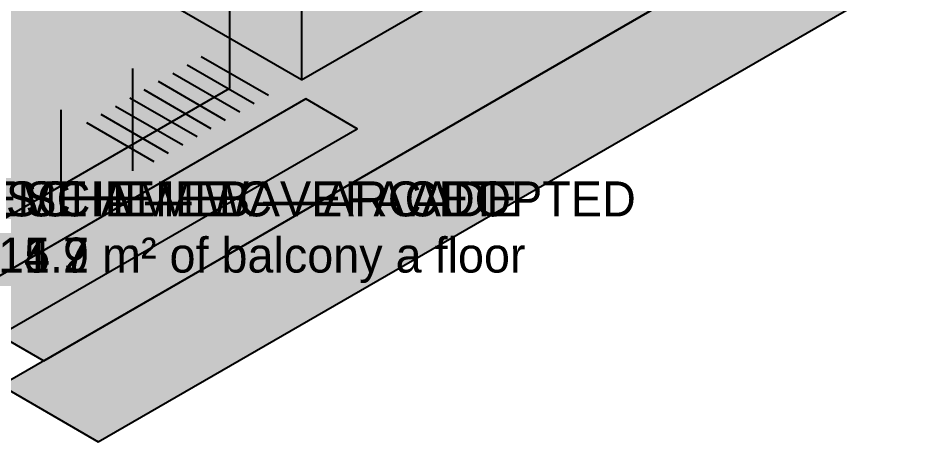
# Model space of a CAD drawing. Header units: millimetres. Extents: x -14722 to 26847, y -2950 to 35120.
# Drawn here: x -779 to 26847, y -2950 to 9868 of the extents above; entities that cross this region are included whole.
import ezdxf
from ezdxf.enums import TextEntityAlignment as Align

# ---------------------------------------------------------------- set-up
doc = ezdxf.new("R2010")
doc.units = ezdxf.units.MM
doc.header["$LTSCALE"] = 20
for name, color, linetype, lineweight in [('A-ANNO-PATT', 8, 'CONTINUOUS', 9), ('A-ANNO-TEXT', 7, 'CONTINUOUS', 13), ('A-FLOR', 7, 'CONTINUOUS', 25)]:
    doc.layers.add(name, color=color, linetype=linetype, lineweight=lineweight)

msp = doc.modelspace()

# ---------------------------------------------------------------- hatches: boundary and pattern name
at = {"layer": 'A-ANNO-PATT'}
for points in [[(7794, 8000), (-3897, 14750), (-3897, 27950), (7794, 21200)], [(7794, 8000), (-3897, 14750), (-3897, 27950), (7794, 21200)], [(7794, 8000), (-3897, 14750), (-3897, 27950), (7794, 21200)], [(7794, 8000), (16021, 12750), (16021, 25950), (7794, 21200)], [(7794, 8000), (16021, 12750), (16021, 25950), (7794, 21200)], [(7794, 8000), (16021, 12750), (16021, 25950), (7794, 21200)], [(0, -500), (19919, 11000), (5196, 19500), (-14722, 8000)], [(0, -500), (19919, 11000), (5196, 19500), (-14722, 8000)], [(0, -500), (19919, 11000), (5196, 19500), (-14722, 8000)], [(-4330, 2000), (5629, 7750), (5629, 17250), (-4330, 11500)], [(-4330, 2000), (5629, 7750), (5629, 17250), (-4330, 11500)], [(-4330, 2000), (5629, 7750), (5629, 17250), (-4330, 11500)], [(1645, -2950), (26847, 11600), (23902, 13300), (-1299, -1250)], [(1645, -2950), (26847, 11600), (23902, 13300), (-1299, -1250)], [(1645, -2950), (26847, 11600), (23902, 13300), (-1299, -1250)], [(-1083, 425), (9483, 6525), (7924, 7425), (-2641, 1325)], [(-1083, 425), (9483, 6525), (7924, 7425), (-2641, 1325)], [(-1083, 425), (9483, 6525), (7924, 7425), (-2641, 1325)]]:
    msp.add_hatch(color=7, dxfattribs=at).paths.add_polyline_path(points)

# ---------------------------------------------------------------- linework, layer by layer
at = {"layer": 'A-FLOR'}
for points in [[(7794, 8000), (-3897, 14750), (-3897, 27950), (7794, 21200)], [(7794, 8000), (-3897, 14750), (-3897, 27950), (7794, 21200)], [(7794, 8000), (-3897, 14750), (-3897, 27950), (7794, 21200)], [(7794, 8000), (16021, 12750), (16021, 25950), (7794, 21200)], [(7794, 8000), (16021, 12750), (16021, 25950), (7794, 21200)], [(7794, 8000), (16021, 12750), (16021, 25950), (7794, 21200)], [(0, -500), (19919, 11000), (5196, 19500), (-14722, 8000)], [(0, -500), (19919, 11000), (5196, 19500), (-14722, 8000)], [(0, -500), (19919, 11000), (5196, 19500), (-14722, 8000)], [(-4330, 2000), (5629, 7750), (5629, 17250), (-4330, 11500)], [(-4330, 2000), (5629, 7750), (5629, 17250), (-4330, 11500)], [(-4330, 2000), (5629, 7750), (5629, 17250), (-4330, 11500)], [(1645, -2950), (26847, 11600), (23902, 13300), (-1299, -1250)], [(1645, -2950), (26847, 11600), (23902, 13300), (-1299, -1250)], [(1645, -2950), (26847, 11600), (23902, 13300), (-1299, -1250)], [(-1083, 425), (9483, 6525), (7924, 7425), (-2641, 1325)], [(-1083, 425), (9483, 6525), (7924, 7425), (-2641, 1325)], [(-1083, 425), (9483, 6525), (7924, 7425), (-2641, 1325)]]:
    msp.add_lwpolyline(points, close=True, dxfattribs=at)
for points in [[(6798, 7525), (4763, 8700)], [(6798, 7525), (4763, 8700)], [(6798, 7525), (4763, 8700)], [(2685, 5250), (2685, 8350)], [(2685, 5250), (2685, 8350)], [(2685, 5250), (2685, 8350)], [(6365, 7275), (4330, 8450)], [(6365, 7275), (4330, 8450)], [(6365, 7275), (4330, 8450)], [(5932, 7025), (3897, 8200)], [(5932, 7025), (3897, 8200)], [(5932, 7025), (3897, 8200)], [(5499, 6775), (3464, 7950)], [(5499, 6775), (3464, 7950)], [(5499, 6775), (3464, 7950)], [(5066, 6525), (3031, 7700)], [(5066, 6525), (3031, 7700)], [(5066, 6525), (3031, 7700)], [(4200, 6025), (2165, 7200)], [(4200, 6025), (2165, 7200)], [(4200, 6025), (2165, 7200)], [(4633, 6275), (2598, 7450)], [(4633, 6275), (2598, 7450)], [(4633, 6275), (2598, 7450)], [(520, 4000), (520, 7100)], [(520, 4000), (520, 7100)], [(520, 4000), (520, 7100)], [(3767, 5775), (1732, 6950)], [(3767, 5775), (1732, 6950)], [(3767, 5775), (1732, 6950)], [(3334, 5525), (1299, 6700)], [(3334, 5525), (1299, 6700)], [(3334, 5525), (1299, 6700)]]:
    msp.add_lwpolyline(points, dxfattribs=at)

# ---------------------------------------------------------------- texts
at = {"layer": 'A-ANNO-TEXT'}
for s, p in [('SCHEME A — WAVE  ·  ADOPTED', (6594, 4400)), ('SCHEME B — ARCADE', (6594, 4400)), ('SCHEME C — FACET', (6594, 4400)), ('15.7 m² of balcony a floor', (6594, 2700)), ('14.9 m² of balcony a floor', (6594, 2700)), ('11.2 m² of balcony a floor', (6594, 2700))]:
    msp.add_text(s, height=1058.33, dxfattribs=at).set_placement(p, align=Align.MIDDLE_CENTER)

doc.saveas('drawing.dxf')
